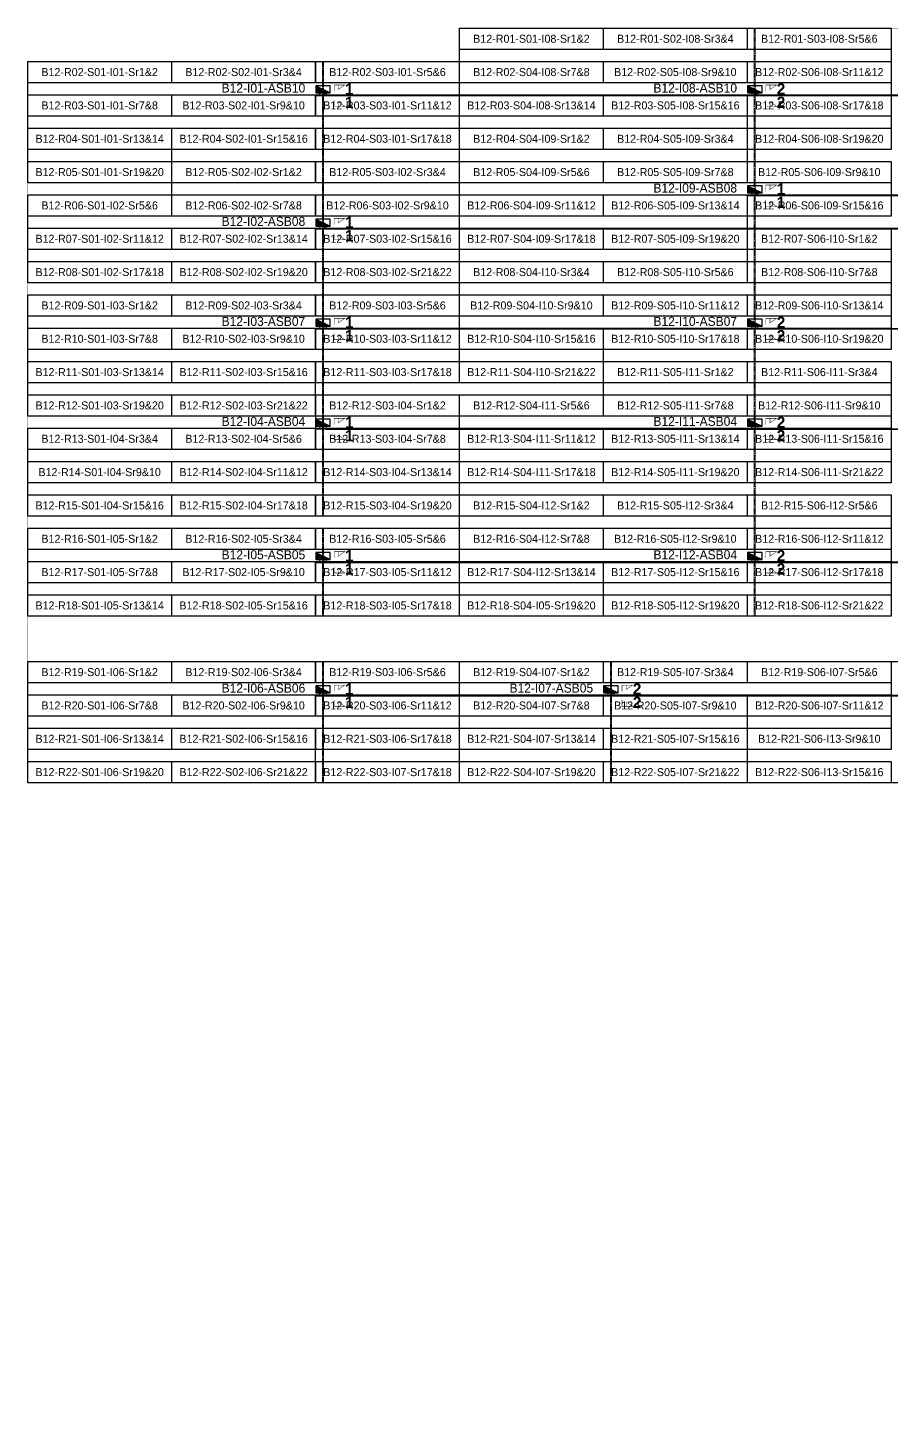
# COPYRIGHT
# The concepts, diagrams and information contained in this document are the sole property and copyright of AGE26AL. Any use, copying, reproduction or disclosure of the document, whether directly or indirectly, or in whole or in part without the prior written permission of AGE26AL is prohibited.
# Model space of a CAD drawing. Header units: metres. Extents: x 531759 to 532310, y 2674774 to 2675087.
# Drawn here: x 531759.1 to 531953.4, y 2674774.3 to 2675086.7 of the extents above; entities that cross this region are included whole.
import ezdxf
from ezdxf.enums import TextEntityAlignment as Align

# ---------------------------------------------------------------- set-up
doc = ezdxf.new("R2010")
doc.units = ezdxf.units.M
doc.header["$MEASUREMENT"] = 0
doc.linetypes.add('CENTER', pattern=[2, 1.25, -0.25, 0.25, -0.25])
doc.layers.add('Boundary-12.5 MW Block', color=6, linetype='Continuous', lineweight=9)
doc.layers.add('PILE', color=1, linetype='Continuous', lineweight=15)
for name, color, linetype in [('DC Trench BL-12', 40, 'Continuous'), ('E-Inverter Grouping', 2, 'Continuous'), ('Inverter Block-12', 7, 'Continuous'), ('LT Cable(AG) INV to LT Panel BL-12', 2, 'Continuous'), ('Messenger Wire Block-14 (Master Path)', 30, 'Continuous'), ('Messenger Wire Block-14 (MW Path)', 191, 'Continuous'), ('MMS Table Block-12', 8, 'Continuous'), ('Plan Line - DC BL-12', 40, 'Continuous'), ('Section Marking BL-12', 2, 'Continuous')]:
    doc.layers.add(name, color=color, linetype=linetype)
doc.styles.add('BoldTextStyle', font='arialbd.ttf')
doc.styles.get("Standard").update_dxf_attribs({"font": 'Adani Regular.ttf'})

# ---------------------------------------------------------------- blocks, each defined once
blk = doc.blocks.new('MMS Table (32.292 x 4.788)')
at = {"color": 0}
blk.add_lwpolyline([(0, -0.002), (0, 4.786), (32.292, 4.786), (32.292, -0.002)], close=True, dxfattribs=at)
at = {"color": 7}
blk.add_attdef('ID1', text='', height=1.8, dxfattribs=at).set_placement((16.146, 2.392), align=Align.MIDDLE_CENTER)
blk = doc.blocks.new('Inverter Block')
h = blk.add_hatch(color=0)
h.dxf.hatch_style = 1
h.paths.add_polyline_path([(-1.46, 2.27), (-1.46, 0.85), (1.46, 0.85)])
at = {"color": 0}
blk.add_lwpolyline([(1.46, 2.27), (-1.46, 2.27), (-1.46, 0.85), (1.46, 0.85)], close=True, dxfattribs=at)
blk.add_lwpolyline([(-1.46, 2.27), (1.46, 0.85)], dxfattribs=at)
at = {"layer": 'PILE'}
for centre in [(-0.61, 0.85), (0.61, 0.85)]:
    blk.add_circle(centre, 0.156, dxfattribs=at)
at = {"color": 7}
blk.add_attdef('ID', (-1.46, 3.01), '', height=1.8, dxfattribs=at)

msp = doc.modelspace()

# ---------------------------------------------------------------- linework, layer by layer
at = {"layer": 'Boundary-12.5 MW Block', "const_width": 0.05}
msp.add_lwpolyline([(531759.1, 2675079.08), (531856.27, 2675079.08), (531856.27, 2675086.58), (532309.66, 2675086.58), (532309.66, 2674774.29), (532083.02, 2674774.29), (532083.02, 2674916.79), (531759.1, 2674916.79)], close=True, dxfattribs=at)
at = {"layer": 'DC Trench BL-12', "color": 40, "const_width": 0.15}
for points in [[(531922.84, 2675086.58), (531922.54, 2675086.58), (531922.54, 2674954.29), (531922.84, 2674954.29)], [(531825.67, 2675079.08), (531825.37, 2675079.08), (531825.37, 2674976.79), (531825.67, 2674976.79)], [(531825.67, 2674974.08), (531825.37, 2674974.08), (531825.37, 2674954.29), (531825.67, 2674954.29)], [(531825.67, 2674944.08), (531825.37, 2674944.08), (531825.37, 2674916.79), (531825.67, 2674916.79)], [(531890.45, 2674944.08), (531890.15, 2674944.08), (531890.15, 2674916.79), (531890.45, 2674916.79)]]:
    msp.add_lwpolyline(points, close=True, dxfattribs=at)
at = {"layer": 'E-Inverter Grouping', "color": 3}
for points in [[(531953.35, 2675059.29), (531921.06, 2675059.29), (531921.06, 2675066.79), (531856.27, 2675066.79), (531856.27, 2675086.58), (531953.35, 2675086.58)], [(531856.17, 2675059.29), (531791.39, 2675059.29), (531791.39, 2675051.79), (531759.1, 2675051.79), (531759.1, 2675079.08), (531856.17, 2675079.08)], [(531920.96, 2675056.58), (531953.35, 2675056.58), (531953.35, 2675044.29), (531920.96, 2675044.29), (531920.96, 2675036.79), (531856.27, 2675036.79), (531856.27, 2675064.08), (531920.96, 2675064.08)], [(531759.1, 2674976.79), (531759.1, 2674996.58), (531823.88, 2674996.58), (531823.88, 2675004.08), (531856.17, 2675004.08), (531856.17, 2674976.79)], [(531856.17, 2674959.08), (531888.56, 2674959.08), (531888.56, 2674954.29), (531759.1, 2674954.29), (531759.1, 2674974.08), (531856.17, 2674974.08)], [(531921.06, 2674929.08), (531953.45, 2674929.08), (531953.45, 2674944.08), (532018.13, 2674944.08), (532018.13, 2674916.79), (531921.06, 2674916.79)]]:
    msp.add_lwpolyline(points, close=True, dxfattribs=at)
at = {"layer": 'E-Inverter Grouping'}
for points in [[(531856.17, 2675029.29), (531759.1, 2675029.29), (531759.1, 2675049.08), (531791.49, 2675049.08), (531791.49, 2675056.58), (531856.17, 2675056.58)], [(531921.06, 2675034.08), (531921.06, 2675041.58), (531953.35, 2675041.58), (531953.35, 2675014.29), (531888.56, 2675014.29), (531888.56, 2675006.79), (531856.27, 2675006.79), (531856.27, 2675034.08)], [(531856.17, 2675006.79), (531823.78, 2675006.79), (531823.78, 2674999.29), (531759.1, 2674999.29), (531759.1, 2675026.58), (531856.17, 2675026.58)], [(531856.27, 2674984.29), (531856.27, 2675004.08), (531888.66, 2675004.08), (531888.66, 2675011.58), (531953.35, 2675011.58), (531953.35, 2674984.29)], [(531888.66, 2674954.29), (531888.66, 2674961.79), (531856.27, 2674961.79), (531856.27, 2674981.58), (531953.35, 2674981.58), (531953.35, 2674954.29)], [(531856.17, 2674924.29), (531823.78, 2674924.29), (531823.78, 2674916.79), (531759.1, 2674916.79), (531759.1, 2674944.08), (531856.17, 2674944.08)], [(531856.27, 2674921.58), (531856.27, 2674944.08), (531953.35, 2674944.08), (531953.35, 2674931.79), (531920.96, 2674931.79), (531920.96, 2674916.79), (531823.88, 2674916.79), (531823.88, 2674921.58)]]:
    msp.add_lwpolyline(points, close=True, dxfattribs=at)
at = {"layer": 'LT Cable(AG) INV to LT Panel BL-12', "color": 5}
for points in [[(532111.1, 2674977.37), (532107.59, 2674977.37, -0.414214), (532106.69, 2674978.27), (532106.69, 2674981.38, 0.214019), (532106.38, 2674982.05), (532099.67, 2674988.03, -0.214019), (532099.37, 2674988.7), (532099.37, 2674990.36, -0.0289), (532099.37, 2674990.46), (532099.43, 2674990.94, 0.028904), (532099.44, 2674991.05), (532099.44, 2675070.58, 0.414209), (532098.54, 2675071.48), (531826.42, 2675071.48, -0.414214), (531825.52, 2675072.38), (531825.52, 2675072.69)], [(532111.1, 2674977.4), (532107.61, 2674977.4, -0.414214), (532106.71, 2674978.3), (532106.71, 2674981.39, 0.214019), (532106.41, 2674982.06), (532099.7, 2674988.04, -0.214019), (532099.39, 2674988.71), (532099.39, 2674990.36, -0.0289), (532099.4, 2674990.46), (532099.46, 2674990.94, 0.028904), (532099.46, 2674991.04), (532099.46, 2675070.6, 0.414209), (532098.56, 2675071.5), (531923.59, 2675071.5, -0.414214), (531922.69, 2675072.4), (531922.69, 2675072.69)]]:
    msp.add_lwpolyline(points, format="xyb", dxfattribs=at)
at = {"layer": 'LT Cable(AG) INV to LT Panel BL-12'}
for points in [[(532108.06, 2674976.8), (532105.36, 2674976.8, -0.167806), (532104.8, 2674977), (532103.38, 2674978.11, 0.103275), (532103.02, 2674978.19), (532097.27, 2674978.19, -0.414214), (532096.37, 2674979.09), (532096.37, 2674990.35, -0.031335), (532096.38, 2674990.47), (532096.44, 2674990.94, 0.031335), (532096.45, 2674991.05), (532096.45, 2675048.09, 0.414214), (532095.55, 2675048.99), (531923.59, 2675048.99, -0.414214), (531922.69, 2675049.89), (531922.69, 2675050.19)], [(532108.06, 2674976.78), (532105.35, 2674976.78, -0.167963), (532104.8, 2674976.97), (532103.38, 2674978.09, 0.103275), (532103.02, 2674978.16), (532097.25, 2674978.16, -0.414214), (532096.35, 2674979.06), (532096.35, 2674990.35, -0.031335), (532096.36, 2674990.47), (532096.42, 2674990.94, 0.031335), (532096.42, 2674991.05), (532096.42, 2675040.56, 0.414214), (532095.52, 2675041.46), (531826.42, 2675041.46, -0.414214), (531825.52, 2675042.36), (531825.52, 2675042.69)], [(532110.21, 2674976.68), (532105.32, 2674976.68, -0.168599), (532104.77, 2674976.87), (532103.36, 2674977.99, 0.103275), (532103, 2674978.06), (532097.15, 2674978.06, -0.414214), (532096.25, 2674978.96), (532096.25, 2674990.36, -0.031335), (532096.26, 2674990.47), (532096.32, 2674990.94, 0.031335), (532096.32, 2674991.06), (532096.32, 2675017.96, 0.414214), (532095.42, 2675018.86), (531826.42, 2675018.86, -0.414214), (531825.52, 2675019.76), (531825.52, 2675020.19)], [(532110.21, 2674976.7), (532105.33, 2674976.7, -0.168438), (532104.77, 2674976.9), (532103.36, 2674978.01, 0.103275), (532103, 2674978.09), (532097.17, 2674978.09, -0.414214), (532096.27, 2674978.99), (532096.27, 2674990.36, -0.031335), (532096.28, 2674990.47), (532096.34, 2674990.94, 0.031335), (532096.35, 2674991.05), (532096.35, 2675017.99, 0.414214), (532095.45, 2675018.89), (531923.59, 2675018.89, -0.414214), (531922.69, 2675019.79), (531922.69, 2675020.19)], [(532110.75, 2674975.37), (532110.75, 2674975.68, 0.414214), (532109.85, 2674976.58), (532105.3, 2674976.58, -0.169247), (532104.74, 2674976.77), (532103.33, 2674977.89, 0.103275), (532102.97, 2674977.96), (532097.05, 2674977.96, -0.414214), (532096.15, 2674978.86), (532096.15, 2674990.37, -0.031335), (532096.16, 2674990.48), (532096.22, 2674990.95, 0.031335), (532096.22, 2674991.06), (532096.22, 2674995.36, 0.414214), (532095.32, 2674996.26), (531826.42, 2674996.26, -0.414214), (531825.52, 2674997.16), (531825.52, 2674997.69)], [(532110.78, 2674975.37), (532110.78, 2674975.7, 0.414214), (532109.88, 2674976.6), (532105.3, 2674976.6, -0.169083), (532104.74, 2674976.8), (532103.34, 2674977.91, 0.103275), (532102.98, 2674977.99), (532097.07, 2674977.99, -0.414214), (532096.17, 2674978.89), (532096.17, 2674990.37, -0.031335), (532096.18, 2674990.48), (532096.24, 2674990.95, 0.031335), (532096.25, 2674991.06), (532096.25, 2674995.39, 0.414214), (532095.35, 2674996.29), (531923.59, 2674996.29, -0.414214), (531922.69, 2674997.19), (531922.69, 2674997.69)], [(532109.16, 2674975.25), (532106.87, 2674975.25, -0.105537), (532106.51, 2674975.32), (532105.2, 2674975.91, -0.019755), (532105.14, 2674975.94), (532103.51, 2674976.83, 0.092424), (532103.19, 2674976.89), (532095.09, 2674976.89, 0.192606), (532094.47, 2674976.64), (532083.99, 2674966.66, -0.135559), (532083.57, 2674966.43), (532083.36, 2674966.39, -0.055596), (532083.16, 2674966.36), (531826.42, 2674966.36, -0.414214), (531825.52, 2674967.26), (531825.52, 2674967.69)], [(532107.08, 2674975.15), (532106.87, 2674975.15, -0.105537), (532106.51, 2674975.22), (532105.32, 2674975.76, 0.091213), (532105, 2674975.83), (532103.21, 2674975.93, 0.014187), (532103.16, 2674975.94), (532097.17, 2674975.94, 0.414406), (532096.27, 2674975.04), (532096.29, 2674945.23, 0.021483), (532096.3, 2674945.15), (532096.34, 2674944.65, -0.021647), (532096.34, 2674944.58), (532096.34, 2674937.26, -0.414214), (532095.44, 2674936.36), (531826.42, 2674936.36, -0.414214), (531825.52, 2674937.26), (531825.52, 2674937.69)], [(532109.16, 2674975.17), (532106.87, 2674975.17, -0.105537), (532106.51, 2674975.25), (532105.32, 2674975.78, 0.091213), (532105, 2674975.86), (532103.21, 2674975.96, 0.014187), (532103.16, 2674975.96), (532097.15, 2674975.96, 0.414406), (532096.25, 2674975.06), (532096.27, 2674945.23, 0.021483), (532096.27, 2674945.15), (532096.32, 2674944.65, -0.021647), (532096.32, 2674944.57), (532096.32, 2674937.29, -0.414214), (532095.42, 2674936.39), (531891.2, 2674936.39, -0.414214), (531890.3, 2674937.29), (531890.3, 2674937.69)], [(532111.1, 2674975.27), (532106.87, 2674975.27, -0.105537), (532106.51, 2674975.35), (532105.23, 2674975.92, -0.019674), (532105.17, 2674975.95), (532103.52, 2674976.85, 0.092424), (532103.19, 2674976.91), (532095.08, 2674976.91, 0.192606), (532094.46, 2674976.66), (532083.98, 2674966.68, -0.135559), (532083.56, 2674966.46), (532083.36, 2674966.41, -0.055596), (532083.16, 2674966.39), (531923.59, 2674966.39, -0.414214), (531922.69, 2674967.29), (531922.69, 2674967.69)]]:
    msp.add_lwpolyline(points, format="xyb", dxfattribs=at)
at = {"layer": 'Messenger Wire Block-14 (Master Path)'}
for points in [[(531823.88, 2675071.38), (532099.34, 2675071.38)], [(531921.06, 2675048.88), (532096.33, 2675048.88)], [(531823.88, 2675041.38), (532096.33, 2675041.38)], [(531823.88, 2675018.88), (532096.33, 2675018.88)], [(531823.88, 2674996.38), (532096.33, 2674996.38)], [(531823.88, 2674966.38), (532083.26, 2674966.38)], [(531823.88, 2674936.38), (532096.33, 2674936.38)]]:
    msp.add_lwpolyline(points, dxfattribs=at)
at = {"layer": 'Messenger Wire Block-14 (MW Path)', "const_width": 0.1}
for points in [[(531823.88, 2675071.38), (532099.34, 2675071.38)], [(531921.06, 2675048.88), (532096.33, 2675048.88)], [(531823.88, 2675041.38), (532096.33, 2675041.38)], [(531823.88, 2675018.88), (532096.33, 2675018.88)], [(531823.88, 2674996.38), (532096.33, 2674996.38)], [(531823.88, 2674966.38), (532083.26, 2674966.38)], [(531823.88, 2674936.38), (532096.33, 2674936.38)]]:
    msp.add_lwpolyline(points, dxfattribs=at)
at = {"layer": 'Plan Line - DC BL-12', "color": 6, "linetype": 'CENTER'}
for points in [[(531922.69, 2675086.58), (531922.69, 2674954.29)], [(531825.52, 2675079.08), (531825.52, 2674976.79)], [(531825.52, 2674974.08), (531825.52, 2674954.29)], [(531825.52, 2674944.08), (531825.52, 2674916.79)], [(531890.3, 2674944.08), (531890.3, 2674916.79)]]:
    msp.add_lwpolyline(points, dxfattribs=at)
at = {"layer": 'Section Marking BL-12', "color": 94, "lineweight": 35, "true_color": 0x00a500, "const_width": 0.1}
for points in [[(531828.02, 2675072.38), (531828.02, 2675073.77), (531830.42, 2675073.77), (531828.94, 2675072.76), (531828.94, 2675073.77)], [(531925.19, 2675072.38), (531925.19, 2675073.77), (531927.59, 2675073.77), (531926.11, 2675072.76), (531926.11, 2675073.77)], [(531828.02, 2675070.38), (531828.02, 2675068.99), (531830.42, 2675068.99), (531828.94, 2675070), (531828.94, 2675068.99)], [(531925.19, 2675070.38), (531925.19, 2675068.99), (531927.59, 2675068.99), (531926.11, 2675070), (531926.11, 2675068.99)], [(531925.19, 2675049.88), (531925.19, 2675051.27), (531927.59, 2675051.27), (531926.11, 2675050.26), (531926.11, 2675051.27)], [(531925.19, 2675047.88), (531925.19, 2675046.49), (531927.59, 2675046.49), (531926.11, 2675047.5), (531926.11, 2675046.49)], [(531828.02, 2675042.38), (531828.02, 2675043.77), (531830.42, 2675043.77), (531828.94, 2675042.76), (531828.94, 2675043.77)], [(531828.02, 2675040.38), (531828.02, 2675038.99), (531830.42, 2675038.99), (531828.94, 2675040), (531828.94, 2675038.99)], [(531828.02, 2675019.88), (531828.02, 2675021.27), (531830.42, 2675021.27), (531828.94, 2675020.26), (531828.94, 2675021.27)], [(531925.19, 2675019.88), (531925.19, 2675021.27), (531927.59, 2675021.27), (531926.11, 2675020.26), (531926.11, 2675021.27)], [(531828.02, 2675017.88), (531828.02, 2675016.49), (531830.42, 2675016.49), (531828.94, 2675017.5), (531828.94, 2675016.49)], [(531925.19, 2675017.88), (531925.19, 2675016.49), (531927.59, 2675016.49), (531926.11, 2675017.5), (531926.11, 2675016.49)], [(531828.02, 2674997.38), (531828.02, 2674998.77), (531830.42, 2674998.77), (531828.94, 2674997.76), (531828.94, 2674998.77)], [(531925.19, 2674997.38), (531925.19, 2674998.77), (531927.59, 2674998.77), (531926.11, 2674997.76), (531926.11, 2674998.77)], [(531828.02, 2674995.38), (531828.02, 2674993.99), (531830.42, 2674993.99), (531828.94, 2674995), (531828.94, 2674993.99)], [(531925.19, 2674995.38), (531925.19, 2674993.99), (531927.59, 2674993.99), (531926.11, 2674995), (531926.11, 2674993.99)], [(531828.02, 2674967.38), (531828.02, 2674968.77), (531830.42, 2674968.77), (531828.94, 2674967.76), (531828.94, 2674968.77)], [(531925.19, 2674967.38), (531925.19, 2674968.77), (531927.59, 2674968.77), (531926.11, 2674967.76), (531926.11, 2674968.77)], [(531828.02, 2674965.38), (531828.02, 2674963.99), (531830.42, 2674963.99), (531828.94, 2674965), (531828.94, 2674963.99)], [(531925.19, 2674965.38), (531925.19, 2674963.99), (531927.59, 2674963.99), (531926.11, 2674965), (531926.11, 2674963.99)], [(531828.02, 2674937.38), (531828.02, 2674938.77), (531830.42, 2674938.77), (531828.94, 2674937.76), (531828.94, 2674938.77)], [(531892.8, 2674937.38), (531892.8, 2674938.77), (531895.2, 2674938.77), (531893.72, 2674937.76), (531893.72, 2674938.77)], [(531828.02, 2674935.38), (531828.02, 2674933.99), (531830.42, 2674933.99), (531828.94, 2674935), (531828.94, 2674933.99)], [(531892.8, 2674935.38), (531892.8, 2674933.99), (531895.2, 2674933.99), (531893.72, 2674935), (531893.72, 2674933.99)]]:
    msp.add_lwpolyline(points, dxfattribs=at)

# ---------------------------------------------------------------- block references
at = {"layer": 'Inverter Block-12'}
ref = msp.add_blockref('Inverter Block', (531825.52, 2675071.03), dxfattribs=dict(at, xscale=1.124999999976148, yscale=1.124999999976148, zscale=1.124999999976148))
ref.add_attrib('ID', 'B12-I01-ASB10', (531802.7, 2675072.08), dxfattribs={"layer": '0', "color": 7, "height": 2.025})
ref = msp.add_blockref('Inverter Block', (531922.69, 2675071.03), dxfattribs=dict(at, xscale=1.124999999976148, yscale=1.124999999976148, zscale=1.124999999976148))
ref.add_attrib('ID', 'B12-I08-ASB10', (531899.88, 2675072.08), dxfattribs={"layer": '0', "color": 7, "height": 2.025})
ref = msp.add_blockref('Inverter Block', (531922.69, 2675048.53), dxfattribs=dict(at, xscale=1.124999999976148, yscale=1.124999999976148, zscale=1.124999999976148))
ref.add_attrib('ID', 'B12-I09-ASB08', (531899.88, 2675049.58), dxfattribs={"layer": '0', "color": 7, "height": 2.025})
ref = msp.add_blockref('Inverter Block', (531825.52, 2675041.03), dxfattribs=dict(at, xscale=1.124999999976148, yscale=1.124999999976148, zscale=1.124999999976148))
ref.add_attrib('ID', 'B12-I02-ASB08', (531802.7, 2675042.08), dxfattribs={"layer": '0', "color": 7, "height": 2.025})
ref = msp.add_blockref('Inverter Block', (531825.52, 2675018.53), dxfattribs=dict(at, xscale=1.124999999976148, yscale=1.124999999976148, zscale=1.124999999976148))
ref.add_attrib('ID', 'B12-I03-ASB07', (531802.7, 2675019.58), dxfattribs={"layer": '0', "color": 7, "height": 2.025})
ref = msp.add_blockref('Inverter Block', (531922.69, 2675018.53), dxfattribs=dict(at, xscale=1.124999999976148, yscale=1.124999999976148, zscale=1.124999999976148))
ref.add_attrib('ID', 'B12-I10-ASB07', (531899.88, 2675019.58), dxfattribs={"layer": '0', "color": 7, "height": 2.025})
ref = msp.add_blockref('Inverter Block', (531825.52, 2674996.03), dxfattribs=dict(at, xscale=1.124999999976148, yscale=1.124999999976148, zscale=1.124999999976148))
ref.add_attrib('ID', 'B12-I04-ASB04', (531802.7, 2674997.08), dxfattribs={"layer": '0', "color": 7, "height": 2.025})
ref = msp.add_blockref('Inverter Block', (531922.69, 2674996.03), dxfattribs=dict(at, xscale=1.124999999976148, yscale=1.124999999976148, zscale=1.124999999976148))
ref.add_attrib('ID', 'B12-I11-ASB04', (531899.88, 2674997.08), dxfattribs={"layer": '0', "color": 7, "height": 2.025})
ref = msp.add_blockref('Inverter Block', (531825.52, 2674966.03), dxfattribs=dict(at, xscale=1.124999999976148, yscale=1.124999999976148, zscale=1.124999999976148))
ref.add_attrib('ID', 'B12-I05-ASB05', (531802.7, 2674967.08), dxfattribs={"layer": '0', "color": 7, "height": 2.025})
ref = msp.add_blockref('Inverter Block', (531922.69, 2674966.03), dxfattribs=dict(at, xscale=1.124999999976148, yscale=1.124999999976148, zscale=1.124999999976148))
ref.add_attrib('ID', 'B12-I12-ASB04', (531899.88, 2674967.08), dxfattribs={"layer": '0', "color": 7, "height": 2.025})
ref = msp.add_blockref('Inverter Block', (531825.52, 2674936.03), dxfattribs=dict(at, xscale=1.124999999976148, yscale=1.124999999976148, zscale=1.124999999976148))
ref.add_attrib('ID', 'B12-I06-ASB06', (531802.7, 2674937.08), dxfattribs={"layer": '0', "color": 7, "height": 2.025})
ref = msp.add_blockref('Inverter Block', (531890.3, 2674936.03), dxfattribs=dict(at, xscale=1.124999999976148, yscale=1.124999999976148, zscale=1.124999999976148))
ref.add_attrib('ID', 'B12-I07-ASB05', (531867.49, 2674937.08), dxfattribs={"layer": '0', "color": 7, "height": 2.025})
at = {"layer": 'MMS Table Block-12'}
for p, values in [((531856.27, 2675081.79), {'ID1': 'B12-R01-S01-I08-Sr1&2'}), ((531888.66, 2675081.79), {'ID1': 'B12-R01-S02-I08-Sr3&4'}), ((531921.06, 2675081.79), {'ID1': 'B12-R01-S03-I08-Sr5&6'}), ((531759.1, 2675074.29), {'ID1': 'B12-R02-S01-I01-Sr1&2'}), ((531791.49, 2675074.29), {'ID1': 'B12-R02-S02-I01-Sr3&4'}), ((531823.88, 2675074.29), {'ID1': 'B12-R02-S03-I01-Sr5&6'}), ((531856.27, 2675074.29), {'ID1': 'B12-R02-S04-I08-Sr7&8'}), ((531888.66, 2675074.29), {'ID1': 'B12-R02-S05-I08-Sr9&10'}), ((531921.06, 2675074.29), {'ID1': 'B12-R02-S06-I08-Sr11&12'}), ((531759.1, 2675066.79), {'ID1': 'B12-R03-S01-I01-Sr7&8'}), ((531791.49, 2675066.79), {'ID1': 'B12-R03-S02-I01-Sr9&10'}), ((531823.88, 2675066.79), {'ID1': 'B12-R03-S03-I01-Sr11&12'}), ((531856.27, 2675066.79), {'ID1': 'B12-R03-S04-I08-Sr13&14'}), ((531888.66, 2675066.79), {'ID1': 'B12-R03-S05-I08-Sr15&16'}), ((531921.06, 2675066.79), {'ID1': 'B12-R03-S06-I08-Sr17&18'}), ((531759.1, 2675059.29), {'ID1': 'B12-R04-S01-I01-Sr13&14'}), ((531791.49, 2675059.29), {'ID1': 'B12-R04-S02-I01-Sr15&16'}), ((531823.88, 2675059.29), {'ID1': 'B12-R04-S03-I01-Sr17&18'}), ((531856.27, 2675059.29), {'ID1': 'B12-R04-S04-I09-Sr1&2'}), ((531888.66, 2675059.29), {'ID1': 'B12-R04-S05-I09-Sr3&4'}), ((531921.06, 2675059.29), {'ID1': 'B12-R04-S06-I08-Sr19&20'}), ((531759.1, 2675051.79), {'ID1': 'B12-R05-S01-I01-Sr19&20'}), ((531791.49, 2675051.79), {'ID1': 'B12-R05-S02-I02-Sr1&2'}), ((531823.88, 2675051.79), {'ID1': 'B12-R05-S03-I02-Sr3&4'}), ((531856.27, 2675051.79), {'ID1': 'B12-R05-S04-I09-Sr5&6'}), ((531888.66, 2675051.79), {'ID1': 'B12-R05-S05-I09-Sr7&8'}), ((531921.06, 2675051.79), {'ID1': 'B12-R05-S06-I09-Sr9&10'}), ((531759.1, 2675044.29), {'ID1': 'B12-R06-S01-I02-Sr5&6'}), ((531791.49, 2675044.29), {'ID1': 'B12-R06-S02-I02-Sr7&8'}), ((531823.88, 2675044.29), {'ID1': 'B12-R06-S03-I02-Sr9&10'}), ((531856.27, 2675044.29), {'ID1': 'B12-R06-S04-I09-Sr11&12'}), ((531888.66, 2675044.29), {'ID1': 'B12-R06-S05-I09-Sr13&14'}), ((531921.06, 2675044.29), {'ID1': 'B12-R06-S06-I09-Sr15&16'}), ((531759.1, 2675036.79), {'ID1': 'B12-R07-S01-I02-Sr11&12'}), ((531791.49, 2675036.79), {'ID1': 'B12-R07-S02-I02-Sr13&14'}), ((531823.88, 2675036.79), {'ID1': 'B12-R07-S03-I02-Sr15&16'}), ((531856.27, 2675036.79), {'ID1': 'B12-R07-S04-I09-Sr17&18'}), ((531888.66, 2675036.79), {'ID1': 'B12-R07-S05-I09-Sr19&20'}), ((531921.06, 2675036.79), {'ID1': 'B12-R07-S06-I10-Sr1&2'}), ((531759.1, 2675029.29), {'ID1': 'B12-R08-S01-I02-Sr17&18'}), ((531791.49, 2675029.29), {'ID1': 'B12-R08-S02-I02-Sr19&20'}), ((531823.88, 2675029.29), {'ID1': 'B12-R08-S03-I02-Sr21&22'}), ((531856.27, 2675029.29), {'ID1': 'B12-R08-S04-I10-Sr3&4'}), ((531888.66, 2675029.29), {'ID1': 'B12-R08-S05-I10-Sr5&6'}), ((531921.06, 2675029.29), {'ID1': 'B12-R08-S06-I10-Sr7&8'}), ((531759.1, 2675021.79), {'ID1': 'B12-R09-S01-I03-Sr1&2'}), ((531791.49, 2675021.79), {'ID1': 'B12-R09-S02-I03-Sr3&4'}), ((531823.88, 2675021.79), {'ID1': 'B12-R09-S03-I03-Sr5&6'}), ((531856.27, 2675021.79), {'ID1': 'B12-R09-S04-I10-Sr9&10'}), ((531888.66, 2675021.79), {'ID1': 'B12-R09-S05-I10-Sr11&12'}), ((531921.06, 2675021.79), {'ID1': 'B12-R09-S06-I10-Sr13&14'}), ((531759.1, 2675014.29), {'ID1': 'B12-R10-S01-I03-Sr7&8'}), ((531791.49, 2675014.29), {'ID1': 'B12-R10-S02-I03-Sr9&10'}), ((531823.88, 2675014.29), {'ID1': 'B12-R10-S03-I03-Sr11&12'}), ((531856.27, 2675014.29), {'ID1': 'B12-R10-S04-I10-Sr15&16'}), ((531888.66, 2675014.29), {'ID1': 'B12-R10-S05-I10-Sr17&18'}), ((531921.06, 2675014.29), {'ID1': 'B12-R10-S06-I10-Sr19&20'}), ((531759.1, 2675006.79), {'ID1': 'B12-R11-S01-I03-Sr13&14'}), ((531791.49, 2675006.79), {'ID1': 'B12-R11-S02-I03-Sr15&16'}), ((531823.88, 2675006.79), {'ID1': 'B12-R11-S03-I03-Sr17&18'}), ((531856.27, 2675006.79), {'ID1': 'B12-R11-S04-I10-Sr21&22'}), ((531888.66, 2675006.79), {'ID1': 'B12-R11-S05-I11-Sr1&2'}), ((531921.06, 2675006.79), {'ID1': 'B12-R11-S06-I11-Sr3&4'}), ((531759.1, 2674999.29), {'ID1': 'B12-R12-S01-I03-Sr19&20'}), ((531791.49, 2674999.29), {'ID1': 'B12-R12-S02-I03-Sr21&22'}), ((531823.88, 2674999.29), {'ID1': 'B12-R12-S03-I04-Sr1&2'}), ((531856.27, 2674999.29), {'ID1': 'B12-R12-S04-I11-Sr5&6'}), ((531888.66, 2674999.29), {'ID1': 'B12-R12-S05-I11-Sr7&8'}), ((531921.06, 2674999.29), {'ID1': 'B12-R12-S06-I11-Sr9&10'}), ((531759.1, 2674991.79), {'ID1': 'B12-R13-S01-I04-Sr3&4'}), ((531791.49, 2674991.79), {'ID1': 'B12-R13-S02-I04-Sr5&6'}), ((531823.88, 2674991.79), {'ID1': 'B12-R13-S03-I04-Sr7&8'}), ((531856.27, 2674991.79), {'ID1': 'B12-R13-S04-I11-Sr11&12'}), ((531888.66, 2674991.79), {'ID1': 'B12-R13-S05-I11-Sr13&14'}), ((531921.06, 2674991.79), {'ID1': 'B12-R13-S06-I11-Sr15&16'}), ((531759.1, 2674984.29), {'ID1': 'B12-R14-S01-I04-Sr9&10'}), ((531791.49, 2674984.29), {'ID1': 'B12-R14-S02-I04-Sr11&12'}), ((531823.88, 2674984.29), {'ID1': 'B12-R14-S03-I04-Sr13&14'}), ((531856.27, 2674984.29), {'ID1': 'B12-R14-S04-I11-Sr17&18'}), ((531888.66, 2674984.29), {'ID1': 'B12-R14-S05-I11-Sr19&20'}), ((531921.06, 2674984.29), {'ID1': 'B12-R14-S06-I11-Sr21&22'}), ((531759.1, 2674976.79), {'ID1': 'B12-R15-S01-I04-Sr15&16'}), ((531791.49, 2674976.79), {'ID1': 'B12-R15-S02-I04-Sr17&18'}), ((531823.88, 2674976.79), {'ID1': 'B12-R15-S03-I04-Sr19&20'}), ((531856.27, 2674976.79), {'ID1': 'B12-R15-S04-I12-Sr1&2'}), ((531888.66, 2674976.79), {'ID1': 'B12-R15-S05-I12-Sr3&4'}), ((531921.06, 2674976.79), {'ID1': 'B12-R15-S06-I12-Sr5&6'}), ((531759.1, 2674969.29), {'ID1': 'B12-R16-S01-I05-Sr1&2'}), ((531791.49, 2674969.29), {'ID1': 'B12-R16-S02-I05-Sr3&4'}), ((531823.88, 2674969.29), {'ID1': 'B12-R16-S03-I05-Sr5&6'}), ((531856.27, 2674969.29), {'ID1': 'B12-R16-S04-I12-Sr7&8'}), ((531888.66, 2674969.29), {'ID1': 'B12-R16-S05-I12-Sr9&10'}), ((531921.06, 2674969.29), {'ID1': 'B12-R16-S06-I12-Sr11&12'}), ((531759.1, 2674961.79), {'ID1': 'B12-R17-S01-I05-Sr7&8'}), ((531791.49, 2674961.79), {'ID1': 'B12-R17-S02-I05-Sr9&10'}), ((531823.88, 2674961.79), {'ID1': 'B12-R17-S03-I05-Sr11&12'}), ((531856.27, 2674961.79), {'ID1': 'B12-R17-S04-I12-Sr13&14'}), ((531888.66, 2674961.79), {'ID1': 'B12-R17-S05-I12-Sr15&16'}), ((531921.06, 2674961.79), {'ID1': 'B12-R17-S06-I12-Sr17&18'}), ((531759.1, 2674954.29), {'ID1': 'B12-R18-S01-I05-Sr13&14'}), ((531791.49, 2674954.29), {'ID1': 'B12-R18-S02-I05-Sr15&16'}), ((531823.88, 2674954.29), {'ID1': 'B12-R18-S03-I05-Sr17&18'}), ((531856.27, 2674954.29), {'ID1': 'B12-R18-S04-I05-Sr19&20'}), ((531888.66, 2674954.29), {'ID1': 'B12-R18-S05-I12-Sr19&20'}), ((531921.06, 2674954.29), {'ID1': 'B12-R18-S06-I12-Sr21&22'}), ((531759.1, 2674939.29), {'ID1': 'B12-R19-S01-I06-Sr1&2'}), ((531791.49, 2674939.29), {'ID1': 'B12-R19-S02-I06-Sr3&4'}), ((531823.88, 2674939.29), {'ID1': 'B12-R19-S03-I06-Sr5&6'}), ((531856.27, 2674939.29), {'ID1': 'B12-R19-S04-I07-Sr1&2'}), ((531888.66, 2674939.29), {'ID1': 'B12-R19-S05-I07-Sr3&4'}), ((531921.06, 2674939.29), {'ID1': 'B12-R19-S06-I07-Sr5&6'}), ((531759.1, 2674931.79), {'ID1': 'B12-R20-S01-I06-Sr7&8'}), ((531791.49, 2674931.79), {'ID1': 'B12-R20-S02-I06-Sr9&10'}), ((531823.88, 2674931.79), {'ID1': 'B12-R20-S03-I06-Sr11&12'}), ((531856.27, 2674931.79), {'ID1': 'B12-R20-S04-I07-Sr7&8'}), ((531888.66, 2674931.79), {'ID1': 'B12-R20-S05-I07-Sr9&10'}), ((531921.06, 2674931.79), {'ID1': 'B12-R20-S06-I07-Sr11&12'}), ((531759.1, 2674924.29), {'ID1': 'B12-R21-S01-I06-Sr13&14'}), ((531791.49, 2674924.29), {'ID1': 'B12-R21-S02-I06-Sr15&16'}), ((531823.88, 2674924.29), {'ID1': 'B12-R21-S03-I06-Sr17&18'}), ((531856.27, 2674924.29), {'ID1': 'B12-R21-S04-I07-Sr13&14'}), ((531888.66, 2674924.29), {'ID1': 'B12-R21-S05-I07-Sr15&16'}), ((531921.06, 2674924.29), {'ID1': 'B12-R21-S06-I13-Sr9&10'}), ((531759.1, 2674916.79), {'ID1': 'B12-R22-S01-I06-Sr19&20'}), ((531791.49, 2674916.79), {'ID1': 'B12-R22-S02-I06-Sr21&22'}), ((531823.88, 2674916.79), {'ID1': 'B12-R22-S03-I07-Sr17&18'}), ((531856.27, 2674916.79), {'ID1': 'B12-R22-S04-I07-Sr19&20'}), ((531888.66, 2674916.79), {'ID1': 'B12-R22-S05-I07-Sr21&22'}), ((531921.06, 2674916.79), {'ID1': 'B12-R22-S06-I13-Sr15&16'})]:
    msp.add_blockref('MMS Table (32.292 x 4.788)', p, dxfattribs=at).add_auto_attribs(values)

# ---------------------------------------------------------------- texts
at = {"layer": 'Section Marking BL-12', "color": 94, "true_color": 0x00a500, "style": 'BoldTextStyle'}
for s, p in [('1', (531831.42, 2675072.88)), ('2', (531928.59, 2675072.88)), ('1', (531831.42, 2675069.88)), ('2', (531928.59, 2675069.88)), ('1', (531928.59, 2675050.38)), ('1', (531928.59, 2675047.38)), ('1', (531831.42, 2675042.88)), ('1', (531831.42, 2675039.88)), ('1', (531831.42, 2675020.38)), ('2', (531928.59, 2675020.38)), ('1', (531831.42, 2675017.38)), ('2', (531928.59, 2675017.38)), ('1', (531831.42, 2674997.88)), ('2', (531928.59, 2674997.88)), ('1', (531831.42, 2674994.88)), ('2', (531928.59, 2674994.88)), ('1', (531831.42, 2674967.88)), ('2', (531928.59, 2674967.88)), ('1', (531831.42, 2674964.88)), ('2', (531928.59, 2674964.88)), ('1', (531831.42, 2674937.88)), ('2', (531896.2, 2674937.88)), ('1', (531831.42, 2674934.88)), ('2', (531896.2, 2674934.88))]:
    msp.add_text(s, height=2.5, dxfattribs=at).set_placement(p, align=Align.MIDDLE_CENTER)

doc.saveas('drawing.dxf')
